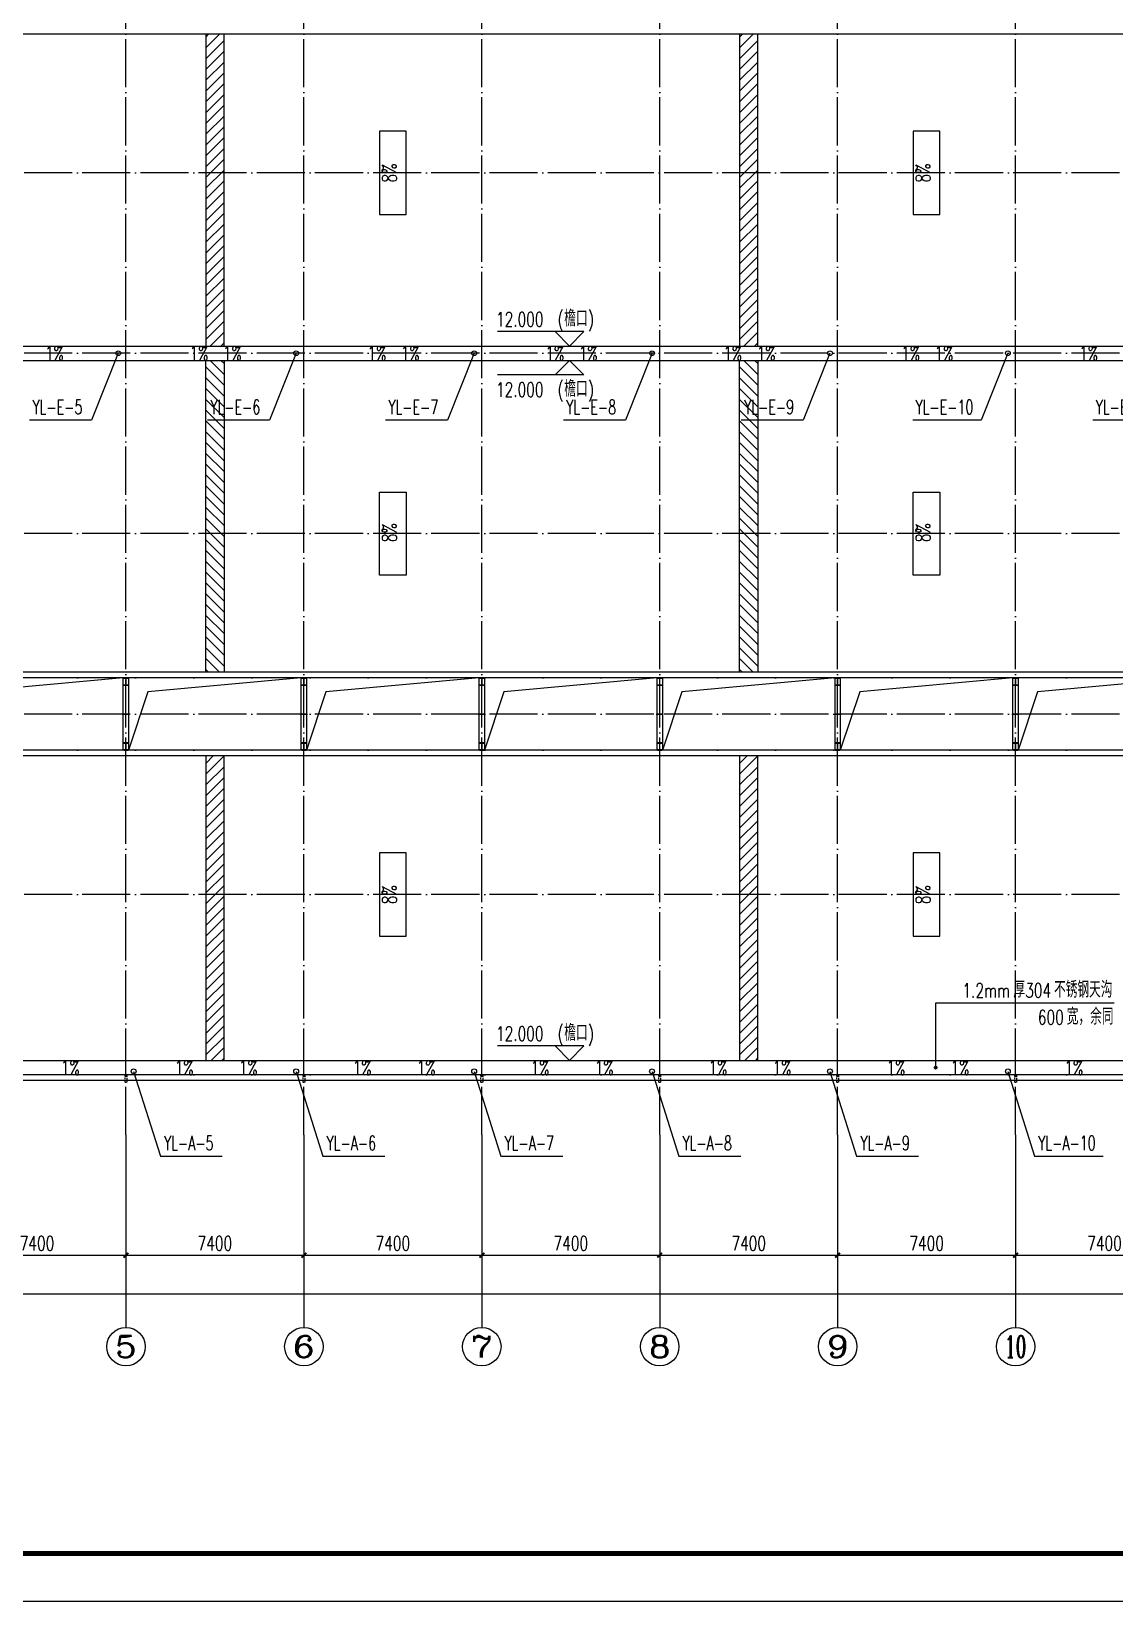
# Model space of a CAD drawing. Extents: x 12811826 to 27008858, y -1172757 to 50528.
# Drawn here: x 13372052 to 13417103, y -566643 to -501363 of the extents above; entities that cross this region are included whole.
import ezdxf
from ezdxf.enums import TextEntityAlignment as Align

# ---------------------------------------------------------------- set-up
doc = ezdxf.new("R2010")
doc.units = 0
doc.header["$LTSCALE"] = 1000
doc.header["$MEASUREMENT"] = 0
doc.linetypes.add('DASH', pattern=[0.35, 0.25, -0.1])
doc.linetypes.add('DOTE', pattern=[2.42, 2, -0.2, 0.02, -0.2])
for name, color, linetype in [('AXIS', 3, 'Continuous'), ('AXIS_TEXT', 7, 'Continuous'), ('COLUMN', 2, 'Continuous'), ('DIM_LEAD', 3, 'Continuous'), ('DIM_SYMB', 3, 'Continuous'), ('DIM_雨水', 3, 'Continuous'), ('DOTE', 8, 'DOTE'), ('PUB_DIM', 3, 'Continuous'), ('PUB_TEXT', 7, 'Continuous'), ('TK', 4, 'Continuous'), ('TWT_TEXT', 7, 'Continuous'), ('VPIPE-雨水', 4, 'Continuous'), ('WALL-PARAPET', 6, 'Continuous'), ('采光带', 4, 'Continuous')]:
    doc.layers.add(name, color=color, linetype=linetype)
doc.styles.add('_TCH_AXIS', font='COMPLEX', dxfattribs={"bigfont": 'GBCBIG'})
doc.styles.add('_TCH_DIM', font='SIMPLEX', dxfattribs={"bigfont": 'GBCBIG'})
doc.styles.add('_TCH_DIM_T3', font='SIMPLEX', dxfattribs={"width": 0.705882, "bigfont": 'GBCBIG'})
doc.styles.add('_TWT_SERIAL', font='COMPLEX', dxfattribs={"width": 0.8, "height": 3, "bigfont": 'HZTXT'})
doc.styles.add('COMPLEX', font='COMPLEX')
doc.dimstyles.new('_TCH_ARCH&&200', dxfattribs={"dimtxt": 595, "dimasz": 200, "dimexe": 500, "dimexo": 600, "dimgap": 200, "dimtad": 1, "dimdec": 0, "dimzin": 0, "dimdsep": 46, "dimtxsty": '_TCH_DIM_T3', "dimblk": 'ARCHTICK', "dimcen": 0.09, "dimclrt": 7, "dimazin": 2, "dimtfac": 1, "dimtdec": 0, "dimtix": 1, "dimtmove": 2, "dimatfit": 3, "dimfxl": 0, "dimtolj": 1, "dimtzin": 0, "dimarcsym": 0})

# ---------------------------------------------------------------- blocks, each defined once
blk = doc.blocks.new('A$C0FCD69EC')
at = {"layer": 'COLUMN'}
blk.add_hatch(color=256, dxfattribs=at).paths.add_polyline_path([(300, 180), (294, 180), (294, 94), (6, 94), (6, 180), (0, 180), (0, 0), (6, 0), (6, 86), (294, 86), (294, 0), (300, 0)])
blk.add_lwpolyline([(300, 0), (294, 0), (294, 86), (6, 86), (6, 0), (0, 0), (0, 180), (6, 180), (6, 94), (294, 94), (294, 180), (300, 180)], close=True, dxfattribs=at)
blk = doc.blocks.new('A$C22C4548D')
blk.add_line((0, 10), (300, 10))
blk.add_lwpolyline([(30, 20), (270, 20), (270, 0), (30, 0)], close=True)
blk = doc.blocks.new('GeYuanFrame_17072557', base_point=(20.09, 4.53))
at = {"layer": 'TK'}
blk.add_lwpolyline([(20.09, 4.53), (20.09, 598.53), (1071.09, 598.53), (1071.09, 4.53)], close=True, dxfattribs=at)
at = {"layer": 'TK', "const_width": 1}
blk.add_lwpolyline([(45.09, 588.53), (1061.09, 588.53), (1061.09, 14.53), (45.09, 14.53)], close=True, dxfattribs=at)
blk = doc.blocks.new('_AXISO')
blk.add_circle((0, 0), 0.5)
at = {"layer": 'AXIS_TEXT', "style": 'COMPLEX', "width": 1.041667}
blk.add_attdef('A', text='', height=0.56, dxfattribs=at).set_placement((-0.25, -0.28), (0.25, -0.28), align=Align.FIT)
blk = doc.blocks.new('_ArchTick')
at = {"color": 0, "linetype": 'ByBlock', "const_width": 0.4}
blk.add_lwpolyline([(-0.5, -0.5), (0.5, 0.5)], dxfattribs=at)
blk = doc.blocks.new('*D282')
at = {"layer": 'AXIS', "color": 0, "lineweight": -2}
for p, q in [((13346145, -547843), (13346145, -554343)), ((13509425, -547843), (13509425, -554343)), ((13346145, -553843), (13509425, -553843))]:
    blk.add_line(p, q, dxfattribs=at)
at = {"layer": 'Defpoints', "color": 0}
for p in [(13346145, -547243), (13509425, -547243), (13509425, -553843)]:
    blk.add_point(p, dxfattribs=at)
at = {"layer": 'AXIS', "color": 0, "lineweight": -2, "xscale": 200, "yscale": 200, "zscale": 200, "rotation": 180}
blk.add_blockref('_ArchTick', (13346145, -553843), dxfattribs=at)
at = {"layer": 'AXIS', "color": 0, "lineweight": -2, "xscale": 200, "yscale": 200, "zscale": 200}
blk.add_blockref('_ArchTick', (13509425, -553843), dxfattribs=at)
at = {"layer": 'AXIS', "color": 7, "insert": (13427785, -553346), "char_height": 595, "attachment_point": 5, "style": '_TCH_DIM_T3'}
blk.add_mtext('\\A1;163280', dxfattribs=at)
blk = doc.blocks.new('*D287')
at = {"layer": 'AXIS', "color": 0, "lineweight": -2}
for p, q in [((13368585, -547843), (13368585, -552743)), ((13375985, -547843), (13375985, -552743)), ((13368585, -552243), (13375985, -552243))]:
    blk.add_line(p, q, dxfattribs=at)
at = {"layer": 'Defpoints', "color": 0}
for p in [(13368585, -547243), (13375985, -547243), (13375985, -552243)]:
    blk.add_point(p, dxfattribs=at)
at = {"layer": 'AXIS', "color": 0, "lineweight": -2, "xscale": 200, "yscale": 200, "zscale": 200, "rotation": 180}
blk.add_blockref('_ArchTick', (13368585, -552243), dxfattribs=at)
at = {"layer": 'AXIS', "color": 0, "lineweight": -2, "xscale": 200, "yscale": 200, "zscale": 200}
blk.add_blockref('_ArchTick', (13375985, -552243), dxfattribs=at)
at = {"layer": 'AXIS', "color": 7, "insert": (13372285, -551746), "char_height": 595, "attachment_point": 5, "style": '_TCH_DIM_T3'}
blk.add_mtext('\\A1;7400', dxfattribs=at)
blk = doc.blocks.new('*D288')
at = {"layer": 'AXIS', "color": 0, "lineweight": -2}
for p, q in [((13375985, -547843), (13375985, -552743)), ((13383385, -547843), (13383385, -552743)), ((13375985, -552243), (13383385, -552243))]:
    blk.add_line(p, q, dxfattribs=at)
at = {"layer": 'Defpoints', "color": 0}
for p in [(13375985, -547243), (13383385, -547243), (13383385, -552243)]:
    blk.add_point(p, dxfattribs=at)
at = {"layer": 'AXIS', "color": 0, "lineweight": -2, "xscale": 200, "yscale": 200, "zscale": 200, "rotation": 180}
blk.add_blockref('_ArchTick', (13375985, -552243), dxfattribs=at)
at = {"layer": 'AXIS', "color": 0, "lineweight": -2, "xscale": 200, "yscale": 200, "zscale": 200}
blk.add_blockref('_ArchTick', (13383385, -552243), dxfattribs=at)
at = {"layer": 'AXIS', "color": 7, "insert": (13379685, -551746), "char_height": 595, "attachment_point": 5, "style": '_TCH_DIM_T3'}
blk.add_mtext('\\A1;7400', dxfattribs=at)
blk = doc.blocks.new('*D289')
at = {"layer": 'AXIS', "color": 0, "lineweight": -2}
for p, q in [((13383385, -547843), (13383385, -552743)), ((13390785, -547843), (13390785, -552743)), ((13383385, -552243), (13390785, -552243))]:
    blk.add_line(p, q, dxfattribs=at)
at = {"layer": 'Defpoints', "color": 0}
for p in [(13383385, -547243), (13390785, -547243), (13390785, -552243)]:
    blk.add_point(p, dxfattribs=at)
at = {"layer": 'AXIS', "color": 0, "lineweight": -2, "xscale": 200, "yscale": 200, "zscale": 200, "rotation": 180}
blk.add_blockref('_ArchTick', (13383385, -552243), dxfattribs=at)
at = {"layer": 'AXIS', "color": 0, "lineweight": -2, "xscale": 200, "yscale": 200, "zscale": 200}
blk.add_blockref('_ArchTick', (13390785, -552243), dxfattribs=at)
at = {"layer": 'AXIS', "color": 7, "insert": (13387085, -551746), "char_height": 595, "attachment_point": 5, "style": '_TCH_DIM_T3'}
blk.add_mtext('\\A1;7400', dxfattribs=at)
blk = doc.blocks.new('*D290')
at = {"layer": 'AXIS', "color": 0, "lineweight": -2}
for p, q in [((13390785, -547843), (13390785, -552743)), ((13398185, -547843), (13398185, -552743)), ((13390785, -552243), (13398185, -552243))]:
    blk.add_line(p, q, dxfattribs=at)
at = {"layer": 'Defpoints', "color": 0}
for p in [(13390785, -547243), (13398185, -547243), (13398185, -552243)]:
    blk.add_point(p, dxfattribs=at)
at = {"layer": 'AXIS', "color": 0, "lineweight": -2, "xscale": 200, "yscale": 200, "zscale": 200, "rotation": 180}
blk.add_blockref('_ArchTick', (13390785, -552243), dxfattribs=at)
at = {"layer": 'AXIS', "color": 0, "lineweight": -2, "xscale": 200, "yscale": 200, "zscale": 200}
blk.add_blockref('_ArchTick', (13398185, -552243), dxfattribs=at)
at = {"layer": 'AXIS', "color": 7, "insert": (13394485, -551746), "char_height": 595, "attachment_point": 5, "style": '_TCH_DIM_T3'}
blk.add_mtext('\\A1;7400', dxfattribs=at)
blk = doc.blocks.new('*D291')
at = {"layer": 'AXIS', "color": 0, "lineweight": -2}
for p, q in [((13398185, -547843), (13398185, -552743)), ((13405585, -547843), (13405585, -552743)), ((13398185, -552243), (13405585, -552243))]:
    blk.add_line(p, q, dxfattribs=at)
at = {"layer": 'Defpoints', "color": 0}
for p in [(13398185, -547243), (13405585, -547243), (13405585, -552243)]:
    blk.add_point(p, dxfattribs=at)
at = {"layer": 'AXIS', "color": 0, "lineweight": -2, "xscale": 200, "yscale": 200, "zscale": 200, "rotation": 180}
blk.add_blockref('_ArchTick', (13398185, -552243), dxfattribs=at)
at = {"layer": 'AXIS', "color": 0, "lineweight": -2, "xscale": 200, "yscale": 200, "zscale": 200}
blk.add_blockref('_ArchTick', (13405585, -552243), dxfattribs=at)
at = {"layer": 'AXIS', "color": 7, "insert": (13401885, -551746), "char_height": 595, "attachment_point": 5, "style": '_TCH_DIM_T3'}
blk.add_mtext('\\A1;7400', dxfattribs=at)
blk = doc.blocks.new('*D292')
at = {"layer": 'AXIS', "color": 0, "lineweight": -2}
for p, q in [((13405585, -547843), (13405585, -552743)), ((13412985, -547843), (13412985, -552743)), ((13405585, -552243), (13412985, -552243))]:
    blk.add_line(p, q, dxfattribs=at)
at = {"layer": 'Defpoints', "color": 0}
for p in [(13405585, -547243), (13412985, -547243), (13412985, -552243)]:
    blk.add_point(p, dxfattribs=at)
at = {"layer": 'AXIS', "color": 0, "lineweight": -2, "xscale": 200, "yscale": 200, "zscale": 200, "rotation": 180}
blk.add_blockref('_ArchTick', (13405585, -552243), dxfattribs=at)
at = {"layer": 'AXIS', "color": 0, "lineweight": -2, "xscale": 200, "yscale": 200, "zscale": 200}
blk.add_blockref('_ArchTick', (13412985, -552243), dxfattribs=at)
at = {"layer": 'AXIS', "color": 7, "insert": (13409285, -551746), "char_height": 595, "attachment_point": 5, "style": '_TCH_DIM_T3'}
blk.add_mtext('\\A1;7400', dxfattribs=at)
blk = doc.blocks.new('*D293')
at = {"layer": 'AXIS', "color": 0, "lineweight": -2}
for p, q in [((13412985, -547843), (13412985, -552743)), ((13420385, -547843), (13420385, -552743)), ((13412985, -552243), (13420385, -552243))]:
    blk.add_line(p, q, dxfattribs=at)
at = {"layer": 'Defpoints', "color": 0}
for p in [(13412985, -547243), (13420385, -547243), (13420385, -552243)]:
    blk.add_point(p, dxfattribs=at)
at = {"layer": 'AXIS', "color": 0, "lineweight": -2, "xscale": 200, "yscale": 200, "zscale": 200, "rotation": 180}
blk.add_blockref('_ArchTick', (13412985, -552243), dxfattribs=at)
at = {"layer": 'AXIS', "color": 0, "lineweight": -2, "xscale": 200, "yscale": 200, "zscale": 200}
blk.add_blockref('_ArchTick', (13420385, -552243), dxfattribs=at)
at = {"layer": 'AXIS', "color": 7, "insert": (13416685, -551746), "char_height": 595, "attachment_point": 5, "style": '_TCH_DIM_T3'}
blk.add_mtext('\\A1;7400', dxfattribs=at)

msp = doc.modelspace()

# ---------------------------------------------------------------- hatches: boundary and pattern name
at = {"layer": '采光带'}
h = msp.add_hatch(dxfattribs=at)
h.set_pattern_fill('ANSI31', color=8, scale=200, style=0)
h.set_pattern_definition([(45, (4333086, -277050.9), (-224.506403, 224.506403), [])])
h.paths.add_polyline_path([(13380064.8, -514443.1), (13380064.8, -501483.1), (13379304.8, -501483.1), (13379304.8, -514443.1)])
h = msp.add_hatch(dxfattribs=at)
h.set_pattern_fill('ANSI31', color=8, scale=200, style=0)
h.set_pattern_definition([(45, (4355286, -277050.9), (-224.506403, 224.506403), [])])
h.paths.add_polyline_path([(13402264.8, -514443.1), (13402264.8, -501483.1), (13401504.8, -501483.1), (13401504.8, -514443.1)])
h = msp.add_hatch(dxfattribs=at)
h.set_pattern_fill('ANSI31', color=8, scale=200, style=0)
h.set_pattern_definition([(315, (4333086, -752435.24), (-224.506403, -224.506403), [])])
h.paths.add_polyline_path([(13380064.8, -515043.1), (13380064.8, -528003.1), (13379304.8, -528003.1), (13379304.8, -515043.1)])
h = msp.add_hatch(dxfattribs=at)
h.set_pattern_fill('ANSI31', color=8, scale=200, style=0)
h.set_pattern_definition([(315, (4355286, -752435.24), (-224.506403, -224.506403), [])])
h.paths.add_polyline_path([(13402264.8, -515043.1), (13402264.8, -528003.1), (13401504.8, -528003.1), (13401504.8, -515043.1)])
h = msp.add_hatch(dxfattribs=at)
h.set_pattern_fill('ANSI31', color=8, scale=200, style=0)
h.set_pattern_definition([(45, (4333086, -304550.9), (-224.506403, 224.506403), [])])
h.paths.add_polyline_path([(13380064.8, -544143.1), (13380064.8, -531483.1), (13379304.8, -531483.1), (13379304.8, -544143.1)])
h = msp.add_hatch(dxfattribs=at)
h.set_pattern_fill('ANSI31', color=8, scale=200, style=0)
h.set_pattern_definition([(45, (4355286, -304550.9), (-224.506403, 224.506403), [])])
h.paths.add_polyline_path([(13402264.8, -544143.1), (13402264.8, -531483.1), (13401504.8, -531483.1), (13401504.8, -544143.1)])

# ---------------------------------------------------------------- linework, layer by layer
at = {"ltscale": 0.5}
for p, q in [((13346384.8, -514443.1), (13509184.8, -514443.1)), ((13346384.8, -515043.1), (13509184.8, -515043.1)), ((13346384.8, -544143.1), (13509184.8, -544143.1))]:
    msp.add_line(p, q, dxfattribs=at)
for points in [[(13346144.8, -484503.1), (13509424.8, -484503.1), (13509424.8, -544983.1), (13346144.8, -544983.1)], [(13346384.8, -484743.1), (13509184.8, -484743.1), (13509184.8, -544743.1), (13346384.8, -544743.1)], [(13386530.9, -508971.6), (13387638.8, -508971.6), (13387638.8, -505514.6), (13386530.9, -505514.6)], [(13408730.9, -508971.6), (13409838.8, -508971.6), (13409838.8, -505514.6), (13408730.9, -505514.6)], [(13386530.9, -520514.6), (13387638.8, -520514.6), (13387638.8, -523971.6), (13386530.9, -523971.6)], [(13408730.9, -520514.6), (13409838.8, -520514.6), (13409838.8, -523971.6), (13408730.9, -523971.6)], [(13375874.8, -531243.1), (13375874.8, -528243.1), (13376094.8, -528243.1), (13376094.8, -531243.1)], [(13383274.8, -531243.1), (13383274.8, -528243.1), (13383494.8, -528243.1), (13383494.8, -531243.1)], [(13390674.8, -531243.1), (13390674.8, -528243.1), (13390894.8, -528243.1), (13390894.8, -531243.1)], [(13398074.8, -531243.1), (13398074.8, -528243.1), (13398294.8, -528243.1), (13398294.8, -531243.1)], [(13405474.8, -531243.1), (13405474.8, -528243.1), (13405694.8, -528243.1), (13405694.8, -531243.1)], [(13412874.8, -531243.1), (13412874.8, -528243.1), (13413094.8, -528243.1), (13413094.8, -531243.1)], [(13386530.9, -538971.6), (13387638.8, -538971.6), (13387638.8, -535514.6), (13386530.9, -535514.6)], [(13408730.9, -538971.6), (13409838.8, -538971.6), (13409838.8, -535514.6), (13408730.9, -535514.6)]]:
    msp.add_lwpolyline(points, close=True)
for points in [[(13375874.8, -528243.1), (13369500.8, -528813.7), (13368694.8, -531243.1)], [(13383274.8, -528243.1), (13376900.8, -528813.7), (13376094.8, -531243.1)], [(13390674.8, -528243.1), (13384300.8, -528813.7), (13383494.8, -531243.1)], [(13398074.8, -528243.1), (13391700.8, -528813.7), (13390894.8, -531243.1)], [(13405474.8, -528243.1), (13399100.8, -528813.7), (13398294.8, -531243.1)], [(13412874.8, -528243.1), (13406500.8, -528813.7), (13405694.8, -531243.1)], [(13420274.8, -528243.1), (13413900.8, -528813.7), (13413094.8, -531243.1)]]:
    msp.add_lwpolyline(points)
at = {"linetype": 'DASH', "ltscale": 0.3}
for points in [[(13376034.8, -544743.1), (13375934.8, -544743.1), (13375934.8, -545043.1), (13376034.8, -545043.1)], [(13383434.8, -544743.1), (13383334.8, -544743.1), (13383334.8, -545043.1), (13383434.8, -545043.1)], [(13390834.8, -544743.1), (13390734.8, -544743.1), (13390734.8, -545043.1), (13390834.8, -545043.1)], [(13398234.8, -544743.1), (13398134.8, -544743.1), (13398134.8, -545043.1), (13398234.8, -545043.1)], [(13405634.8, -544743.1), (13405534.8, -544743.1), (13405534.8, -545043.1), (13405634.8, -545043.1)], [(13413034.8, -544743.1), (13412934.8, -544743.1), (13412934.8, -545043.1), (13413034.8, -545043.1)]]:
    msp.add_lwpolyline(points, close=True, dxfattribs=at)
at = {"layer": 'AXIS'}
for p, q in [((13375984.8, -547243.1), (13375984.8, -555243.1)), ((13383384.8, -547243.1), (13383384.8, -555243.1)), ((13390784.8, -547243.1), (13390784.8, -555243.1)), ((13398184.8, -547243.1), (13398184.8, -555243.1)), ((13405584.8, -547243.1), (13405584.8, -555243.1)), ((13412984.8, -547243.1), (13412984.8, -555243.1))]:
    msp.add_line(p, q, dxfattribs=at)
at = {"layer": 'DIM_LEAD'}
for p, q in [((13409661.4, -544443.1), (13409661.4, -541743.1)), ((13409661.4, -541743.1), (13417084.8, -541743.1))]:
    msp.add_line(p, q, dxfattribs=at)
at = {"layer": 'DIM_LEAD', "const_width": 80}
msp.add_lwpolyline([(13409661.4, -544483.1, 1), (13409661.4, -544403.1, 1)], format="xyb", close=True, dxfattribs=at)
at = {"layer": 'DIM_SYMB'}
for points in [[(13373504.1, -514743.1, 0, 0, 0), (13374419, -514743.1, 160, 0, 0), (13375019, -514743.1, 0, 0, 0)], [(13378416.2, -514743.1, 0, 0, 0), (13377501.3, -514743.1, 160, 0, 0), (13376901.3, -514743.1, 0, 0, 0)], [(13380904.1, -514743.1, 0, 0, 0), (13381819, -514743.1, 160, 0, 0), (13382419, -514743.1, 0, 0, 0)], [(13385816.2, -514743.1, 0, 0, 0), (13384901.3, -514743.1, 160, 0, 0), (13384301.3, -514743.1, 0, 0, 0)], [(13388304.1, -514743.1, 0, 0, 0), (13389219, -514743.1, 160, 0, 0), (13389819, -514743.1, 0, 0, 0)], [(13393216.2, -514743.1, 0, 0, 0), (13392301.3, -514743.1, 160, 0, 0), (13391701.3, -514743.1, 0, 0, 0)], [(13395704.1, -514743.1, 0, 0, 0), (13396619, -514743.1, 160, 0, 0), (13397219, -514743.1, 0, 0, 0)], [(13400616.2, -514743.1, 0, 0, 0), (13399701.3, -514743.1, 160, 0, 0), (13399101.3, -514743.1, 0, 0, 0)], [(13403104.1, -514743.1, 0, 0, 0), (13404019, -514743.1, 160, 0, 0), (13404619, -514743.1, 0, 0, 0)], [(13408016.2, -514743.1, 0, 0, 0), (13407101.3, -514743.1, 160, 0, 0), (13406501.3, -514743.1, 0, 0, 0)], [(13410504.1, -514743.1, 0, 0, 0), (13411419, -514743.1, 160, 0, 0), (13412019, -514743.1, 0, 0, 0)], [(13415416.2, -514743.1, 0, 0, 0), (13414501.3, -514743.1, 160, 0, 0), (13413901.3, -514743.1, 0, 0, 0)], [(13374167.3, -544443.1, 0, 0, 0), (13375082.2, -544443.1, 160, 0, 0), (13375682.2, -544443.1, 0, 0, 0)], [(13377802.4, -544443.1, 0, 0, 0), (13376887.5, -544443.1, 160, 0, 0), (13376287.5, -544443.1, 0, 0, 0)], [(13381567.3, -544443.1, 0, 0, 0), (13382482.2, -544443.1, 160, 0, 0), (13383082.2, -544443.1, 0, 0, 0)], [(13385202.4, -544443.1, 0, 0, 0), (13384287.5, -544443.1, 160, 0, 0), (13383687.5, -544443.1, 0, 0, 0)], [(13388967.3, -544443.1, 0, 0, 0), (13389882.2, -544443.1, 160, 0, 0), (13390482.2, -544443.1, 0, 0, 0)], [(13392602.4, -544443.1, 0, 0, 0), (13391687.5, -544443.1, 160, 0, 0), (13391087.5, -544443.1, 0, 0, 0)], [(13396367.3, -544443.1, 0, 0, 0), (13397282.2, -544443.1, 160, 0, 0), (13397882.2, -544443.1, 0, 0, 0)], [(13400002.4, -544443.1, 0, 0, 0), (13399087.5, -544443.1, 160, 0, 0), (13398487.5, -544443.1, 0, 0, 0)], [(13403767.3, -544443.1, 0, 0, 0), (13404682.2, -544443.1, 160, 0, 0), (13405282.2, -544443.1, 0, 0, 0)], [(13407402.4, -544443.1, 0, 0, 0), (13406487.5, -544443.1, 160, 0, 0), (13405887.5, -544443.1, 0, 0, 0)], [(13411167.3, -544443.1, 0, 0, 0), (13412082.2, -544443.1, 160, 0, 0), (13412682.2, -544443.1, 0, 0, 0)], [(13414802.4, -544443.1, 0, 0, 0), (13413887.5, -544443.1, 160, 0, 0), (13413287.5, -544443.1, 0, 0, 0)]]:
    msp.add_lwpolyline(points, format="xyseb", dxfattribs=at)
at = {"layer": 'DIM_雨水'}
for p, q in [((13375665.3, -514743.1, 3000), (13374555.2, -517520.2, 3000)), ((13383065.3, -514743.1, 3000), (13381955.2, -517520.2, 3000)), ((13390465.3, -514743.1, 3000), (13389355.2, -517520.2, 3000)), ((13397865.3, -514743.1, 3000), (13396755.2, -517520.2, 3000)), ((13405265.3, -514743.1, 3000), (13404155.2, -517520.2, 3000)), ((13412665.3, -514743.1), (13411555.2, -517520.2)), ((13374555.2, -517520.2, 3000), (13371977.2, -517520.2, 3000)), ((13381955.2, -517520.2, 3000), (13379377.2, -517520.2, 3000)), ((13389355.2, -517520.2, 3000), (13386777.2, -517520.2, 3000)), ((13396755.2, -517520.2, 3000), (13394177.2, -517520.2, 3000)), ((13404155.2, -517520.2, 3000), (13401577.2, -517520.2, 3000)), ((13411555.2, -517520.2), (13408705.2, -517520.2)), ((13418955.2, -517520.2), (13416196.2, -517520.2)), ((13376304.4, -544599, 3000), (13377414.5, -548121.2, 3000)), ((13383065.3, -544599), (13384175.4, -548121.2)), ((13390465.3, -544599), (13391575.4, -548121.2)), ((13397865.3, -544599, 3000), (13398975.4, -548121.2, 3000)), ((13405263.7, -544599, 3000), (13406373.8, -548121.2, 3000)), ((13412665.3, -544599, 3000), (13413775.4, -548121.2, 3000)), ((13377414.5, -548121.2, 3000), (13379992.5, -548121.2, 3000)), ((13384175.4, -548121.2), (13386753.5, -548121.2)), ((13391575.4, -548121.2), (13394153.5, -548121.2)), ((13398975.4, -548121.2, 3000), (13401553.5, -548121.2, 3000)), ((13406373.8, -548121.2, 3000), (13408951.8, -548121.2, 3000)), ((13413775.4, -548121.2, 3000), (13416625.5, -548121.2, 3000))]:
    msp.add_line(p, q, dxfattribs=at)
at = {"layer": 'DOTE'}
for p, q in [((13375984.8, -547243.1), (13375984.8, -482243.1)), ((13383384.8, -547243.1), (13383384.8, -482243.1)), ((13390784.8, -547243.1), (13390784.8, -482243.1)), ((13398184.8, -547243.1), (13398184.8, -482243.1)), ((13405584.8, -547243.1), (13405584.8, -482243.1)), ((13412984.8, -547243.1), (13412984.8, -482243.1)), ((13511684.8, -507243.1), (13343884.8, -507243.1)), ((13511684.8, -514743.1), (13343884.8, -514743.1)), ((13511684.8, -522243.1), (13343884.8, -522243.1)), ((13511684.8, -528243.1), (13343884.8, -528243.1)), ((13511684.8, -529743.1), (13343884.8, -529743.1)), ((13511684.8, -531243.1), (13343884.8, -531243.1)), ((13511684.8, -537243.1), (13343884.8, -537243.1)), ((13511684.8, -544743.1), (13343884.8, -544743.1))]:
    msp.add_line(p, q, dxfattribs=at)
at = {"layer": 'PUB_DIM'}
for p, q in [((13395033.6, -513843.1), (13391433.6, -513843.1)), ((13394433.6, -514443.1), (13393833.6, -513843.1)), ((13394433.6, -514443.1), (13395033.6, -513843.1)), ((13394433.6, -515043.1), (13393833.6, -515643.1)), ((13394433.6, -515043.1), (13395033.6, -515643.1)), ((13395033.6, -515643.1), (13391433.6, -515643.1)), ((13395033.6, -543543.1), (13391433.6, -543543.1)), ((13394433.6, -544143.1), (13393833.6, -543543.1)), ((13394433.6, -544143.1), (13395033.6, -543543.1))]:
    msp.add_line(p, q, dxfattribs=at)
for points in [[(13387447.1, -506018.1, 0, 0, 0), (13387447.1, -507918.1, 160, 0, 0), (13387447.1, -508518.1, 0, 0, 0)], [(13409647.1, -506018.1, 0, 0, 0), (13409647.1, -507918.1, 160, 0, 0), (13409647.1, -508518.1, 0, 0, 0)], [(13387447.1, -523468.1, 0, 0, 0), (13387447.1, -521568.1, 160, 0, 0), (13387447.1, -520968.1, 0, 0, 0)], [(13409647.1, -523468.1, 0, 0, 0), (13409647.1, -521568.1, 160, 0, 0), (13409647.1, -520968.1, 0, 0, 0)], [(13387447.1, -536018.1, 0, 0, 0), (13387447.1, -537918.1, 160, 0, 0), (13387447.1, -538518.1, 0, 0, 0)], [(13409647.1, -536018.1, 0, 0, 0), (13409647.1, -537918.1, 160, 0, 0), (13409647.1, -538518.1, 0, 0, 0)]]:
    msp.add_lwpolyline(points, format="xyseb", dxfattribs=at)
at = {"layer": 'VPIPE-雨水', "linetype": 'Continuous'}
for centre in [(13375665.3, -514743.1), (13383065.3, -514743.1), (13390465.3, -514743.1), (13397865.3, -514743.1), (13405265.3, -514743.1), (13412665.3, -514743.1), (13376304.4, -544599), (13383065.3, -544599), (13390465.3, -544599), (13397865.3, -544599), (13405263.7, -544599), (13412665.3, -544599)]:
    msp.add_circle(centre, 100, dxfattribs=at)
at = {"layer": 'WALL-PARAPET'}
for p, q in [((13501874.8, -501483.1), (13353694.8, -501483.1)), ((13501874.8, -528003.1), (13353694.8, -528003.1)), ((13501874.8, -528243.1), (13353694.8, -528243.1)), ((13501874.8, -531243.1), (13353694.8, -531243.1)), ((13501874.8, -531483.1), (13353694.8, -531483.1))]:
    msp.add_line(p, q, dxfattribs=at)
at = {"layer": '采光带', "color": 8}
for points in [[(13380064.8, -514443.1), (13380064.8, -501483.1), (13379304.8, -501483.1), (13379304.8, -514443.1)], [(13402264.8, -514443.1), (13402264.8, -501483.1), (13401504.8, -501483.1), (13401504.8, -514443.1)], [(13380064.8, -515043.1), (13380064.8, -528003.1), (13379304.8, -528003.1), (13379304.8, -515043.1)], [(13402264.8, -515043.1), (13402264.8, -528003.1), (13401504.8, -528003.1), (13401504.8, -515043.1)], [(13380064.8, -544143.1), (13380064.8, -531483.1), (13379304.8, -531483.1), (13379304.8, -544143.1)], [(13402264.8, -544143.1), (13402264.8, -531483.1), (13401504.8, -531483.1), (13401504.8, -544143.1)]]:
    msp.add_lwpolyline(points, close=True, dxfattribs=at)

# ---------------------------------------------------------------- block references
at = {"color": 8, "xscale": 200, "yscale": 200, "zscale": 200}
msp.add_blockref('GeYuanFrame_17072557', (13328184.8, -566643.1), dxfattribs=at)
for p in [(13375830.8, -529753.1), (13383230.8, -529753.1), (13390630.8, -529753.1), (13398030.8, -529753.1), (13405430.8, -529753.1), (13412830.8, -529753.1)]:
    msp.add_blockref('A$C22C4548D', p)
at = {"layer": 'AXIS'}
ref = msp.add_blockref('_AXISO', (13375984.8, -556043.1), dxfattribs=dict(at, xscale=1600, yscale=1600, zscale=1600))
ref.add_attrib('A', '5', dxfattribs={"layer": 'AXIS_TEXT', "ltscale": 0.5, "height": 905.1, "style": '_TCH_AXIS', "width": 1.5}).set_placement((13375532.3, -556495.6), (13376437.4, -556495.6), align=Align.FIT)
ref = msp.add_blockref('_AXISO', (13383384.8, -556043.1), dxfattribs=dict(at, xscale=1600, yscale=1600, zscale=1600))
ref.add_attrib('A', '6', dxfattribs={"layer": 'AXIS_TEXT', "ltscale": 0.5, "height": 905.1, "style": '_TCH_AXIS', "width": 1.5}).set_placement((13382932.3, -556495.6), (13383837.4, -556495.6), align=Align.FIT)
ref = msp.add_blockref('_AXISO', (13390784.8, -556043.1), dxfattribs=dict(at, xscale=1600, yscale=1600, zscale=1600))
ref.add_attrib('A', '7', dxfattribs={"layer": 'AXIS_TEXT', "ltscale": 0.5, "height": 905.1, "style": '_TCH_AXIS', "width": 1.5}).set_placement((13390332.3, -556495.6), (13391237.4, -556495.6), align=Align.FIT)
ref = msp.add_blockref('_AXISO', (13398184.8, -556043.1), dxfattribs=dict(at, xscale=1600, yscale=1600, zscale=1600))
ref.add_attrib('A', '8', dxfattribs={"layer": 'AXIS_TEXT', "ltscale": 0.5, "height": 905.1, "style": '_TCH_AXIS', "width": 1.5}).set_placement((13397732.3, -556495.6), (13398637.4, -556495.6), align=Align.FIT)
ref = msp.add_blockref('_AXISO', (13405584.8, -556043.1), dxfattribs=dict(at, xscale=1600, yscale=1600, zscale=1600))
ref.add_attrib('A', '9', dxfattribs={"layer": 'AXIS_TEXT', "ltscale": 0.5, "height": 905.1, "style": '_TCH_AXIS', "width": 1.5}).set_placement((13405132.3, -556495.6), (13406037.4, -556495.6), align=Align.FIT)
ref = msp.add_blockref('_AXISO', (13412984.8, -556043.1), dxfattribs=dict(at, xscale=1600, yscale=1600, zscale=1600))
ref.add_attrib('A', '10', dxfattribs={"layer": 'AXIS_TEXT', "ltscale": 0.5, "height": 905.1, "style": '_TCH_AXIS', "width": 0.724138}).set_placement((13412532.3, -556495.6), (13413437.4, -556495.6), align=Align.FIT)
at = {"layer": 'COLUMN', "xscale": -1, "rotation": 270}
for p in [(13375894.8, -528543.1), (13383294.8, -528543.1), (13390694.8, -528543.1), (13398094.8, -528543.1), (13405494.8, -528543.1), (13412894.8, -528543.1), (13375894.8, -531243.1), (13383294.8, -531243.1), (13390694.8, -531243.1), (13398094.8, -531243.1), (13405494.8, -531243.1), (13412894.8, -531243.1)]:
    msp.add_blockref('A$C0FCD69EC', p, dxfattribs=at)

# ---------------------------------------------------------------- texts
at = {"layer": 'PUB_TEXT', "style": '_TCH_DIM', "width": 0.705882}
for p in [(13387237.1, -507648.1), (13409437.1, -507648.1), (13387237.1, -522598.1), (13409437.1, -522598.1), (13387237.1, -537648.1), (13409437.1, -537648.1)]:
    msp.add_text('8%', height=595, rotation=90, dxfattribs=at).set_placement(p)
for s, p in [('12.000', (13391373.6, -513633.1)), ('(', (13393933.6, -513633.1)), (')', (13395196.6, -513633.1)), ('1%%%', (13372614.1, -515040.6)), ('1%%%', (13378626.2, -515040.6)), ('1%%%', (13380014.1, -515040.6)), ('1%%%', (13386026.2, -515040.6)), ('1%%%', (13387414.1, -515040.6)), ('1%%%', (13393426.2, -515040.6)), ('1%%%', (13394814.1, -515040.6)), ('1%%%', (13400826.2, -515040.6)), ('1%%%', (13402214.1, -515040.6)), ('1%%%', (13408226.2, -515040.6)), ('1%%%', (13409614.1, -515040.6)), ('1%%%', (13415626.2, -515040.6)), ('12.000', (13391373.6, -516553.1)), ('(', (13393933.6, -516553.1)), (')', (13395196.6, -516553.1)), ('1.2mm', (13410772.7, -541533.1)), ('304', (13413384.2, -541533.1)), ('600', (13413912.9, -542653.1)), ('12.000', (13391373.6, -543333.1)), ('(', (13393933.6, -543333.1)), (')', (13395196.6, -543333.1)), ('1%%%', (13373277.3, -544740.6)), ('1%%%', (13378012.4, -544740.6)), ('1%%%', (13380677.3, -544740.6)), ('1%%%', (13385412.4, -544740.6)), ('1%%%', (13388077.3, -544740.6)), ('1%%%', (13392812.4, -544740.6)), ('1%%%', (13395477.3, -544740.6)), ('1%%%', (13400212.4, -544740.6)), ('1%%%', (13402877.3, -544740.6)), ('1%%%', (13407612.4, -544740.6)), ('1%%%', (13410277.3, -544740.6)), ('1%%%', (13415012.4, -544740.6))]:
    msp.add_text(s, height=595, dxfattribs=at).set_placement(p)
at = {"layer": 'PUB_TEXT', "style": '_TCH_DIM'}
for s, height, p in [('檐口', 675.18, (13394213.6, -513633.1)), ('檐口', 675.18, (13394213.6, -516553.1)), ('厚', 675.2, (13412892.7, -541533.1)), ('不锈钢天沟', 675.18, (13414584.2, -541533.1)), ('宽，余同', 675.18, (13415112.9, -542653.1)), ('檐口', 675.18, (13394213.6, -543333.1))]:
    msp.add_text(s, height=height, dxfattribs=at).set_placement(p)
at = {"layer": 'TWT_TEXT', "style": '_TWT_SERIAL', "width": 0.64}
for s, p in [('YL-E-5', (13372097.2, -517280.2, 3000)), ('YL-E-6', (13379497.2, -517280.2, 3000)), ('YL-E-7', (13386897.2, -517280.2, 3000)), ('YL-E-8', (13394297.2, -517280.2, 3000)), ('YL-E-9', (13401697.2, -517280.2, 3000)), ('YL-E-10', (13408825.2, -517280.2)), ('YL-E-11', (13416316.2, -517280.2)), ('YL-A-5', (13377568.5, -547881.2, 3000)), ('YL-A-6', (13384329.5, -547881.2)), ('YL-A-7', (13391729.5, -547881.2)), ('YL-A-8', (13399129.5, -547881.2, 3000)), ('YL-A-9', (13406527.8, -547881.2, 3000)), ('YL-A-10', (13413927.2, -547881.2, 3000))]:
    msp.add_text(s, height=600, dxfattribs=at).set_placement(p)

# ---------------------------------------------------------------- dimensions: what is measured, and where the dimension line sits
at = {"layer": 'AXIS'}
for p1, p2, distance, text, picture, middle in [((13346144.8, -547243.1), (13509424.8, -547243.1), -6600, '163280', '*D282', (13427784.8, -553345.6)), ((13368584.8, -547243.1), (13375984.8, -547243.1), -5000, '7400', '*D287', (13372284.8, -551745.6)), ((13375984.8, -547243.1), (13383384.8, -547243.1), -5000, '7400', '*D288', (13379684.8, -551745.6)), ((13383384.8, -547243.1), (13390784.8, -547243.1), -5000, '7400', '*D289', (13387084.8, -551745.6)), ((13390784.8, -547243.1), (13398184.8, -547243.1), -5000, '7400', '*D290', (13394484.8, -551745.6)), ((13398184.8, -547243.1), (13405584.8, -547243.1), -5000, '7400', '*D291', (13401884.8, -551745.6)), ((13405584.8, -547243.1), (13412984.8, -547243.1), -5000, '7400', '*D292', (13409284.8, -551745.6)), ((13412984.8, -547243.1), (13420384.8, -547243.1), -5000, '7400', '*D293', (13416684.8, -551745.6))]:
    dim = msp.add_aligned_dim(p1=p1, p2=p2, distance=distance, text=text, dimstyle='_TCH_ARCH&&200', dxfattribs=at)
    dim.commit()
    dim.dimension.update_dxf_attribs({"geometry": picture, "text_midpoint": middle})

doc.saveas('drawing.dxf')
